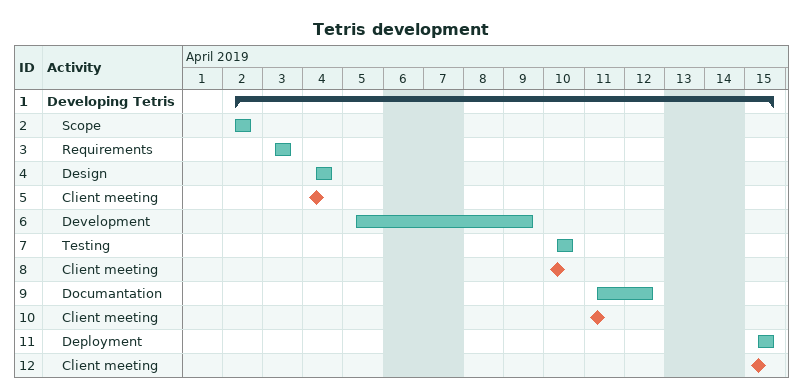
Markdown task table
Tetris development

| ID | Level | Task | Start | Finish |
|---|---|---|---|---|
| 1 | 1 | **Developing Tetris** | 2019-04-02 | 2019-04-15 |
| 2 | 2 | Scope | 2019-04-02 | 2019-04-02 |
| 3 | 2 | Requirements | 2019-04-03 | 2019-04-03 |
| 4 | 2 | Design | 2019-04-04 | 2019-04-04 |
| 5 | 2 | Client meeting (milestone) | 2019-04-04 | 2019-04-04 |
| 6 | 2 | Development | 2019-04-05 | 2019-04-09 |
| 7 | 2 | Testing | 2019-04-10 | 2019-04-10 |
| 8 | 2 | Client meeting (milestone) | 2019-04-10 | 2019-04-10 |
| 9 | 2 | Documantation | 2019-04-11 | 2019-04-12 |
| 10 | 2 | Client meeting (milestone) | 2019-04-11 | 2019-04-11 |
| 11 | 2 | Deployment | 2019-04-15 | 2019-04-15 |
| 12 | 2 | Client meeting (milestone) | 2019-04-15 | 2019-04-15 |
